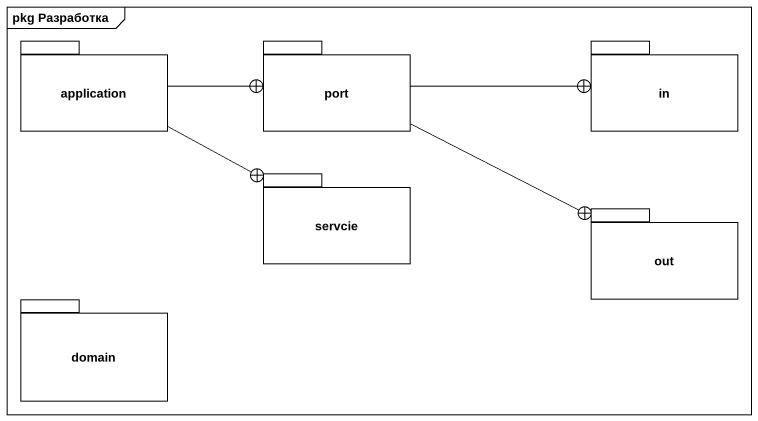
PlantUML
@startuml
mainframe pkg Разработка
package application {
}
package "port" as port_ {
}
package in {
}
package servcie {
}
package out {
}
package domain {
}
application -right-+ port_
application -right-+ servcie
port_ -right-+ in
port_ -right-+ out
@enduml
